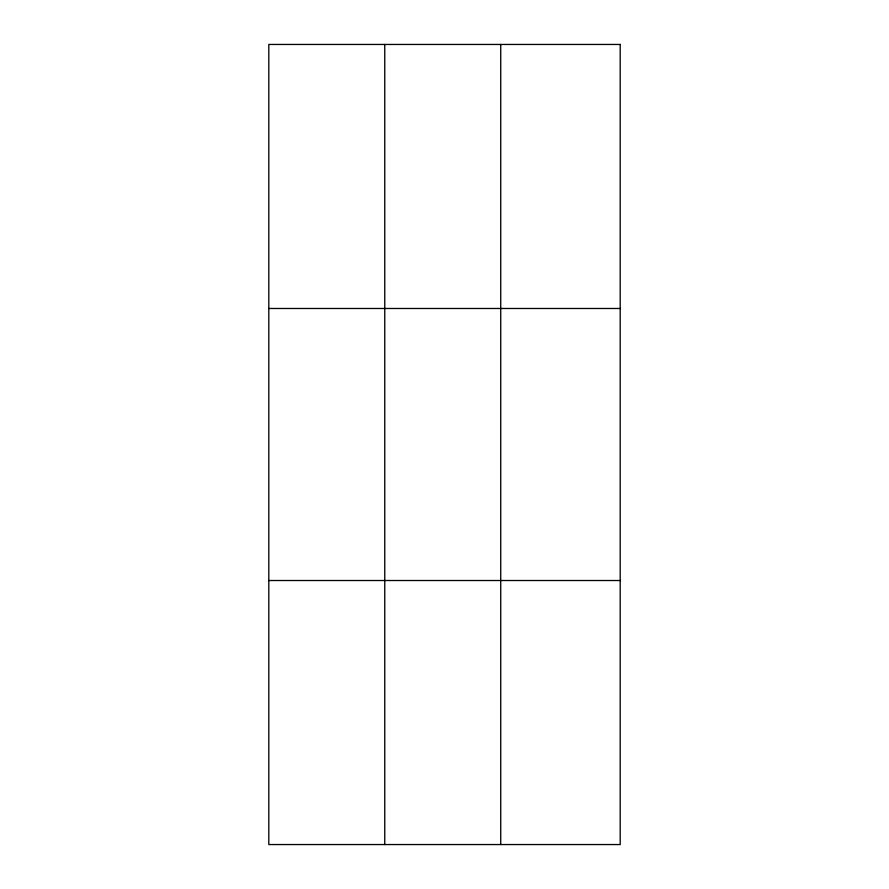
<?xml version="1.0" encoding="UTF-8"?>
<svg xmlns="http://www.w3.org/2000/svg" width="889" height="889" viewBox="0 0 889 889"><rect width="100%" height="100%" fill="white"/><g stroke="black" fill="none" stroke-linecap="round" stroke-linejoin="round"><path stroke-width="1.33" d="M384.759 44.45L384.759 844.55M500.729 44.45L500.729 844.55M268.8 308.483L620.2 308.483M268.8 580.517L620.2 580.517M620.2 44.45L620.2 844.55L268.8 844.55L268.8 44.45L620.2 44.45"/></g></svg>
